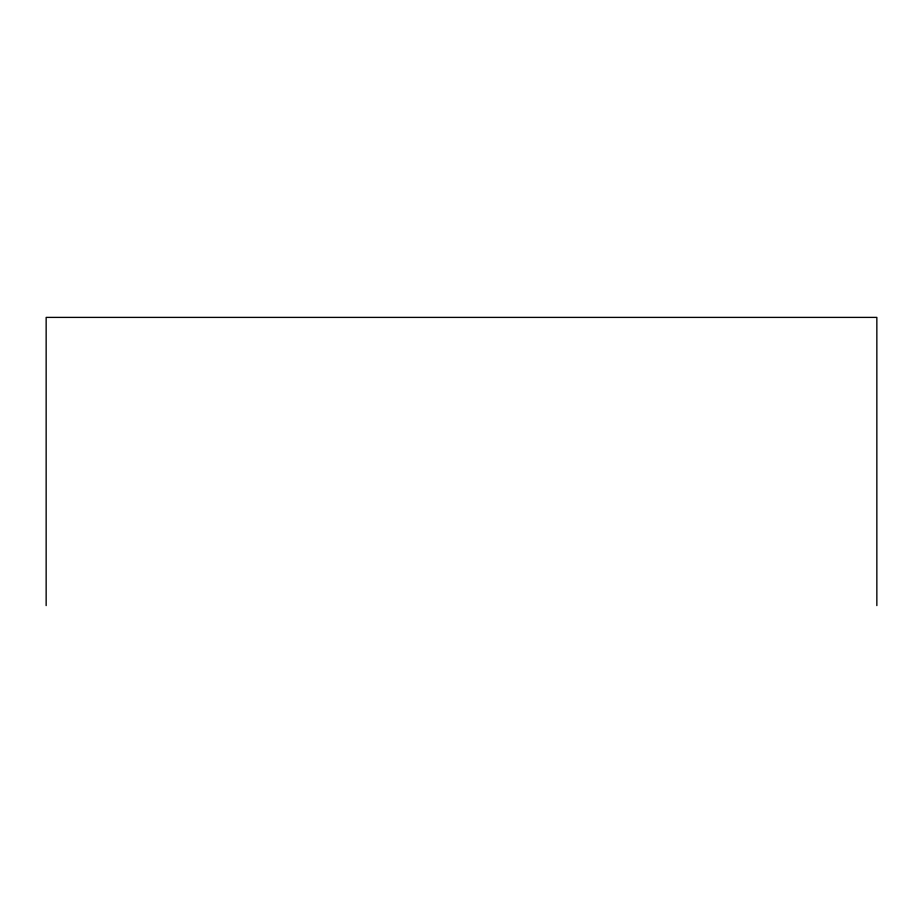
<?xml version="1.0" encoding="UTF-8"?>
<svg xmlns="http://www.w3.org/2000/svg" width="923" height="923" viewBox="0 0 923 923"><rect width="100%" height="100%" fill="white"/><g stroke="black" fill="none" stroke-linecap="round" stroke-linejoin="round"><path stroke-width="1.38" d="M876.85 605.603L876.85 317.397L46.15 317.397L46.15 605.603"/></g></svg>
